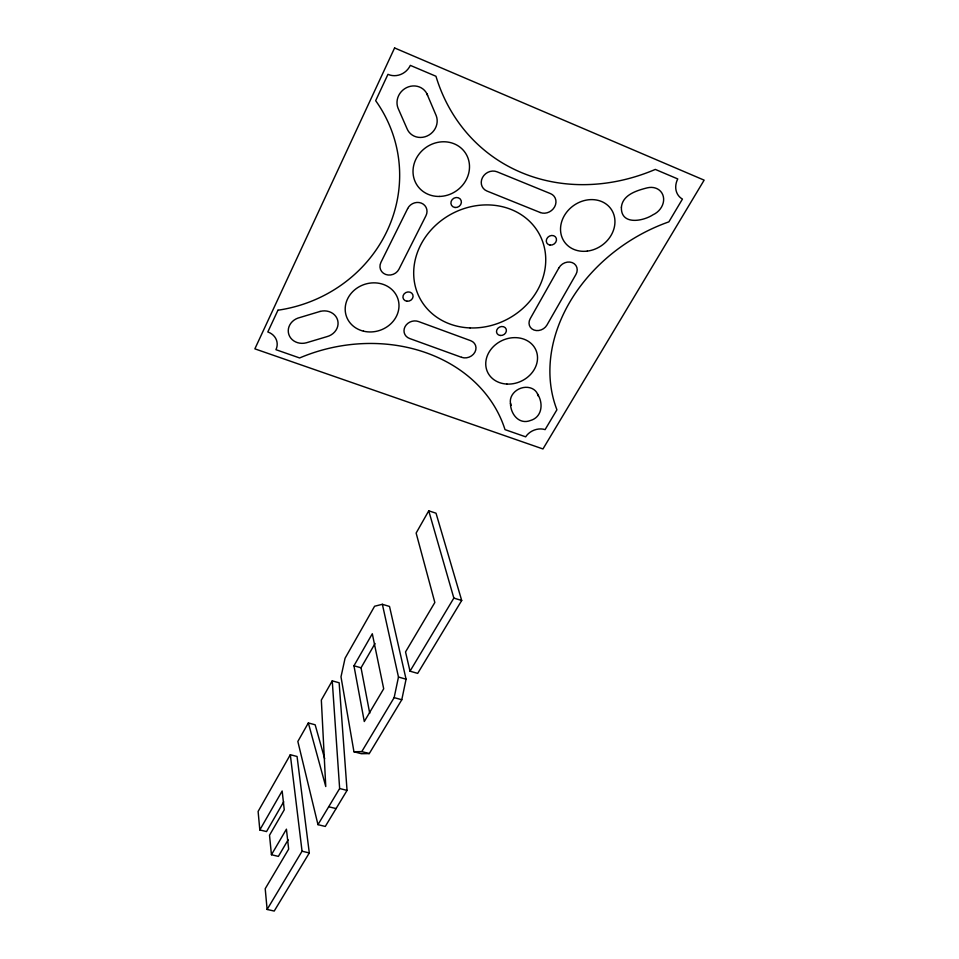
<?xml version="1.0" encoding="UTF-8"?>
<svg xmlns="http://www.w3.org/2000/svg" width="959" height="959" viewBox="0 0 959 959"><rect width="100%" height="100%" fill="white"/><g stroke="black" fill="none" stroke-linecap="round" stroke-linejoin="round"><path stroke-width="1.44" d="M401.785 699.746L406.065 679.2L389.522 606.448L382.365 604.302L374.597 606.232L345.072 658.234L340.996 676.826L353.943 751.748L361.351 753.714L369.275 753.582L401.785 699.746L394.149 697.625L361.783 751.592L353.943 751.748M394.149 697.625L398.476 677.042L382.365 604.302M288.156 839.808L278.386 856.387L271.445 854.745L286.429 829.175L288.659 849.123L265.211 888.705L267.117 909.456L274.214 911.05L309.301 852.947L297.062 756.483L290.313 754.721L258.115 811.446L259.817 829.943L266.53 831.573L283.72 801.76M308.342 722.954L297.841 741.463L317.968 824.656L325.293 826.454L347.05 790.408L339.15 682.784L332.246 680.854L321.337 700.07L325.76 786.536L308.342 722.954L315.163 724.788L324.681 758.701M428.745 510.835L416.134 533.06L434.835 602.492L405.537 651.928L410.008 671.192L417.692 673.386L461.699 600.49L436.021 513.197L428.745 510.835L453.847 598.092L410.008 671.192M259.817 829.943L282.162 790.983L284.26 809.804L269.515 835.241L271.445 854.745M353.955 665.786L372.308 633.755L383.696 688.778L364.288 721.528L353.955 665.786L361.04 667.788L369.73 713.268M361.04 667.788L375.053 643.513M267.117 909.456L302.049 851.208L290.313 754.721M317.968 824.656L339.642 788.526L332.246 680.854M302.049 851.208L309.301 852.947M328.709 806.747L336.07 808.581M339.642 788.526L347.05 790.408M361.783 751.592L369.275 753.582M398.476 677.042L406.065 679.2M453.847 598.092L461.699 600.49M426.887 93.742L436.237 115.727A16.075 14.876 -39.4 0 1 427.031 136.046A16.075 14.876 -39.4 0 1 407 128.602L398.033 108.151A16.231 15.116 -42 0 1 406.472 87.689A16.231 15.116 -42 0 1 426.887 93.742L427.582 95.385M511.111 405.345L510.464 403.188A14.385 11.952 -23.7 0 1 520.929 388.179A14.385 11.952 -23.7 0 1 537.555 394.029L538.143 395.959M537.555 394.029C543.585 403.319 542.183 417.129 530.495 420.486C519.107 424.993 510.428 414.072 510.464 403.188M621.396 207.24C620.713 225.485 643.01 221.337 652.923 214.816A16.003 13.45 -38.1 0 0 663.364 196.691A16.003 13.45 -38.1 0 0 647.085 187.892C637.076 190.445 622.523 194.701 621.396 207.24M394.593 47.95L254.866 348.848L542.962 448.956L704.134 180.148L394.593 47.95M277.954 310.213L267.813 331.97A15.212 13.534 -7.8 0 1 275.94 349.687L299.616 357.959A152.541 127.151 -12.9 0 1 505.009 429.632L525.676 436.836A15.176 12.371 -22.7 0 1 545.108 429.608L556.915 409.769A155.19 123.999 -31.4 0 1 668.879 221.853L682.436 199.088A18.88 15.632 -39.8 0 1 677.749 178.937L655.321 169.419A194.821 168.724 -51.8 0 1 435.961 76.264L410.332 65.38A17.178 16.147 -48.7 0 1 387.951 74.334L375.664 100.683A140.673 133.876 -10.6 0 1 277.954 310.213M407.647 208.583L380.915 262.406A10.153 9.146 -22.6 0 0 385.626 274.43A10.153 9.146 -22.6 0 0 398.968 269.203L425.94 215.751A10.405 9.47 -28.8 0 0 421.325 203.116A10.405 9.47 -28.8 0 0 407.647 208.583M558.953 267.813L530.195 318.736A9.878 8.391 -27.9 0 0 533.959 330.016A9.878 8.391 -27.9 0 0 546.954 325.053L575.927 274.454A10.153 8.655 -31.9 0 0 572.271 262.634A10.153 8.655 -31.9 0 0 558.953 267.813M320.078 311.435L297.865 318.124A14.613 13.042 -11.8 0 0 288.887 334.631A14.613 13.042 -11.8 0 0 306.341 342.795L326.971 336.633A14.625 13.054 -13.9 0 0 337.664 320.246A14.625 13.054 -13.9 0 0 320.078 311.435M461.567 357.323L409.613 338.503A10.189 8.931 -20.8 0 1 405.022 326.731A10.189 8.931 -20.8 0 1 418.484 321.529L470.665 340.673A10.105 8.691 -23.1 0 1 474.897 352.193A10.105 8.691 -23.1 0 1 461.567 357.323M540.241 212.514L486.968 191.045A11.136 9.95 -35.7 0 1 482.485 177.559A11.136 9.95 -35.7 0 1 497.026 171.793L550.55 193.646A11.064 9.65 -35.8 0 1 554.638 206.832A11.064 9.65 -35.8 0 1 540.241 212.514M439.618 196.439A29.046 26.492 -34.6 0 0 466.494 154.771A29.046 26.492 -34.6 0 0 417.656 156.101A29.046 26.492 -34.6 0 0 439.618 196.439M363.473 331.167A27.2 24.239 -18.8 0 0 398.476 300.91A27.2 24.239 -18.8 0 0 354.339 290.133A27.2 24.239 -18.8 0 0 363.473 331.167M587.304 251.114A28.53 24.419 -35.4 0 0 611.518 209.721A28.53 24.419 -35.4 0 0 564.371 215.583A28.53 24.419 -35.4 0 0 587.304 251.114M506.927 384.068A26.576 22.465 -24.8 0 0 536.045 350.371A26.576 22.465 -24.8 0 0 491.931 348.165A26.576 22.465 -24.8 0 0 506.927 384.068M407.024 301.234A5.167 4.579 -22.1 0 0 412.826 294.725A5.167 4.579 -22.1 0 0 404.183 293.826A5.167 4.579 -22.1 0 0 407.024 301.234M455.034 207.504A5.406 4.867 -32.2 0 0 461.147 200.539A5.406 4.867 -32.2 0 0 452.252 199.508A5.406 4.867 -32.2 0 0 455.034 207.504M550.118 245.096A5.334 4.615 -33.3 0 0 556.316 238.371A5.334 4.615 -33.3 0 0 547.721 237.4A5.334 4.615 -33.3 0 0 550.118 245.096M500.31 335.482A5.095 4.363 -25.8 0 0 506.196 329.189A5.095 4.363 -25.8 0 0 497.829 328.338A5.095 4.363 -25.8 0 0 500.31 335.482M470.066 327.918A67.801 59.578 -28.4 0 0 541.104 237.736A67.801 59.578 -28.4 0 0 427.978 233.624A67.801 59.578 -28.4 0 0 470.066 327.918"/></g></svg>
